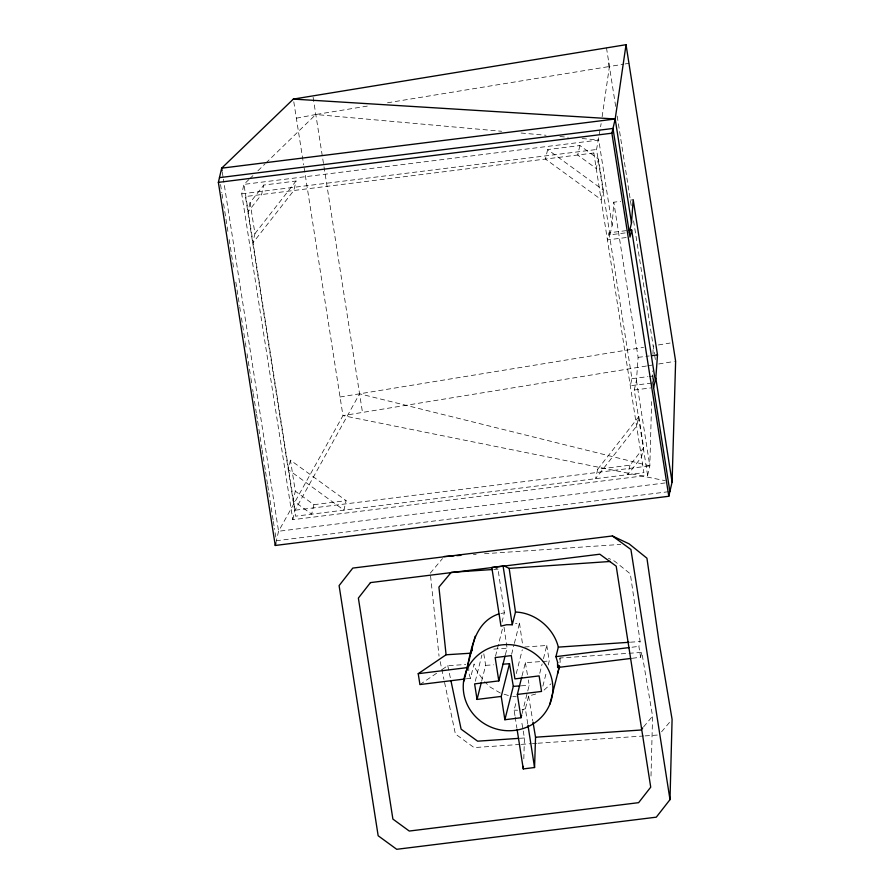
<?xml version="1.0" encoding="UTF-8"?>
<svg xmlns="http://www.w3.org/2000/svg" width="894" height="894" viewBox="0 0 894 894"><rect width="100%" height="100%" fill="white"/><g stroke="black" fill="none" stroke-linecap="round" stroke-linejoin="round"><path stroke-width="0.67" stroke-dasharray="4.47 3.35" d="M651.011 776.048L652.575 716.217L641.814 652.408L560.035 657.995L558.828 662.756M248.934 179.526L243.939 184.376L241.738 193.842L292.796 519.693L647.614 475.34L649.826 465.875L651.625 401.652M652.251 379.313L652.486 370.932M652.955 354.18L653.19 345.799M523.817 758.827L524.409 737.986L521.403 720.139M625.141 232.932L609.931 234.831L612.133 225.366L613.798 202.2L620.727 201.329M647.614 475.34L634.248 389.996L636.45 380.531L638.115 357.365L613.798 202.2M609.931 234.831L596.555 149.499L601.137 123.595M602.131 116.756L609.417 66.502L623.744 64.167M250.085 202.592L247.884 212.057L261.584 194.523L263.786 185.058L296.037 181.024L293.835 190.5L252.745 243.09L254.946 233.625L250.085 202.592L263.786 185.058M290.449 460.164L288.248 469.629L343.922 510.139L346.123 500.662L290.449 460.164L295.311 491.197L293.109 500.662L311.671 514.162L313.872 504.697L295.311 491.197M275.81 543.094L278.57 531.259L342.961 415.621L303.882 166.262M292.796 519.693L295.009 510.217L359.578 393.807L649.826 465.875L636.45 380.531M547.642 149.577L545.429 159.054L601.114 199.552L603.316 190.087L598.455 159.054L579.893 145.543L547.642 149.577L603.316 190.087M579.893 145.543L577.692 155.02L596.253 168.519L598.455 159.054M626.359 230.63L609.082 232.786L607.439 239.894L627.353 237.402M597.728 469.216L595.527 478.692L636.617 426.092L638.819 416.626L597.728 469.216L629.979 465.182L643.68 447.659L638.819 416.626M609.082 232.786L631.946 378.643L630.292 385.75L651.536 383.09M629.979 465.182L627.778 474.658L641.479 457.125L643.68 447.659M466.333 678.814L470.434 678.3L474.055 663.985L475.753 669.271L483.676 680.781M475.284 681.262L481.9 655.067M481.676 681.083L485.654 665.359L483.799 653.827M501.992 622.157L504.35 612.792L498.047 569.143L494.918 567.645M495.499 656.252L502.584 628.214M505.412 654.732L507.066 648.195L503.981 626.873M511.625 654.24L514.016 644.764M514.363 643.412L519.492 623.129L515.514 623.397M516.263 673.595L522.286 649.759M522.04 675.898L525.381 662.655L541.272 661.571M514.955 715.647L514.095 710.182L516.129 702.159M522.018 713.68L529.192 685.273L528.298 679.954M527.728 723.805L525.381 708.786L528.6 696.057L536.691 693.733M539.775 673.26L542.122 663.996M543.451 658.71L546.793 645.49L522.956 647.111M542.87 686.145L546.547 671.606M548.223 664.991L549.218 661.024L546.793 645.49M632.304 658.275L640.596 657.246L638.897 646.373L640.115 641.534L630.337 573.87L614.591 561.175L608.434 558.269M640.596 657.246L641.814 652.408M254.946 233.625L296.037 181.024M430.271 573.188L442.474 558.571M643.635 726.833L652.575 716.217M661.571 731.817L670.332 721.413M249.929 178.554L252.924 175.637M257.919 170.788L264.903 163.993M265.898 163.032L315.805 114.51L369.568 105.727M544.066 690.079L551.017 683.776M419.923 684.558L437.747 672.467M442.206 669.438L447.782 665.661L465.752 664.51M522.062 709.635L525.381 708.786M500.964 613.485L504.35 612.792M296.35 118.198L315.805 114.51L501.668 131.273M625.04 63.955L628.951 63.318M387.493 102.788L609.417 66.502M658.397 344.95L670.109 343.039M340.044 397.003L643.535 347.375M658.71 363.992L674.333 361.444M646.451 366.004L342.961 415.621L665.27 480.693M647.837 365.769L651.972 365.098M630.426 200.111L633.198 199.764M638.115 357.365L649.2 355.968M612.133 225.366L598.756 140.023L243.939 184.376L295.009 510.217L649.826 465.875M241.738 193.842L596.555 149.499M631.946 378.643L647.882 376.653M649.212 376.486L653.19 375.994M634.248 389.996L650.832 387.929M313.872 504.697L346.123 500.662M665.17 482.939L278.57 531.259L223.399 179.18M668.5 491.711L276.369 540.725L274.424 528.354M631.98 647.222L638.897 646.373M473.407 554.481L476.189 554.291M484.526 553.721L620.76 544.412M493.913 569.422L498.047 569.143M493.823 649.1L507.066 648.195M630.415 642.194L640.115 641.534M485.654 665.359L493.6 664.823M542.602 661.471L549.218 661.024M521.247 685.821L529.192 685.273M520.286 738.265L524.409 737.986M519.939 744.445L474.066 747.585L455.381 733.974L444.206 680.725M521.325 744.356L531.058 743.685M532.444 743.596L536.612 743.305M538.009 743.216L643.646 735.986M645.043 735.896L658.945 734.946M514.095 710.182L517.548 710.194M512.776 696.56L516.296 696.75M521.09 133.027L546.055 135.273M559.923 136.525L568.249 137.274M582.117 138.525L598.756 140.023M504.115 694.202L511.603 696.493M500.361 693.062L490.203 687.095L484.604 681.686M470.434 678.3L468.836 672.958L468.735 667.427M447.782 665.661L450.621 679.172M440.183 661.605L443.916 679.362M525.381 662.655L527.404 674.624M528.6 696.057L532.757 720.754M606.501 47.885L615.675 106.475M617.195 116.119L631.443 207.073M633.6 220.852L654.43 353.778M654.643 355.108L655.481 360.427M313.101 97.222L323.784 165.424M324.008 166.798L362.495 412.425M293.791 101.815L303.669 164.887M222.315 172.296L223.176 177.805M220.55 184.522L221.835 192.769M222.058 194.143L222.695 198.278M223.567 203.776L228.305 234.027M229.166 239.536L233.904 269.787M235.848 282.169L239.514 305.547M239.726 306.921L240.587 312.419M241.447 317.929L245.112 341.307M245.325 342.681L246.196 348.179M247.057 353.689L250.722 377.067M250.935 378.441L251.795 383.939M252.656 389.438L253.091 392.198M253.304 393.572L256.321 412.827M256.533 414.201L257.394 419.699M257.617 421.074L258.69 427.947M258.902 429.321L261.92 448.576M262.143 449.961L263.004 455.459M263.216 456.834L264.3 463.707M264.512 465.081L265.373 470.59M265.585 471.965L267.529 484.336M267.742 485.71L268.602 491.219M268.826 492.594L270.971 506.339M271.195 507.725L273.128 520.096M273.352 521.47L274.212 526.979M515.168 717.01L516.866 727.939M519.492 623.129L522.577 644.451M430.562 575.948L439.043 656.151M560.035 657.995L560.192 663.504M608.836 62.792L608.881 70.224M593.817 152.997L245.448 196.546L295.545 516.184L643.904 472.635L593.817 152.997"/><path stroke-width="1.34" d="M669.997 799.638L672.087 719.324L658.912 641.132L646.932 558.202L629.097 543.843L612.379 535.964L352.795 568.081L339.094 585.615L378.162 835.756L396.712 849.3L656.297 817.172L669.997 799.638L630.929 549.497L612.379 535.964M532.992 722.129L535.54 737.215L534.556 767.521L523.269 768.918L517.078 729.303M672.098 482.067L675.629 361.232L626.035 44.7L293.355 99.089L221.667 168.173L218.371 182.376L275.263 545.463L668.79 496.271L672.098 482.067L655.805 378.117L657.503 354.929L633.198 199.764L631.488 222.941L629.287 232.418M523.269 768.918L523.403 766.393M668.79 496.271L611.887 133.195L615.195 118.991L626.035 44.7M275.263 545.463L275.81 543.094M629.007 230.306L631.667 229.97L630.013 237.066L612.993 128.457L219.466 177.638M653.592 387.583L655.805 378.117M463.528 681.91C471.06 658.263 470.278 623.599 498.718 613.943M466.344 671.048L475.139 636.249M502.864 664.186L509.491 663.739L501.232 696.426L477.05 699.421L481.352 682.39M512.262 624.761L515.48 612.044L509.167 568.383L504.015 565.902L491.801 567.433L500.975 626.158L506.507 624.75L512.262 624.761L503.087 566.036M477.05 699.421L474.613 683.888L498.807 680.893L505.076 656.04M521.671 715.032L520.99 717.737L504.864 719.737L513.301 686.357L509.491 663.739M520.99 717.737L517.358 694.437L521.705 677.216M630.918 658.442L557.621 667.516L557.521 661.985L555.923 656.643L558.337 647.122C553.632 627.979 535.249 612.669 515.48 612.044M557.621 667.516L558.225 665.136M549.81 704.271A44.957 42.957 14.2 0 0 501.4 644.932A44.957 42.957 14.2 0 0 473.015 713.781A44.957 42.957 14.2 0 0 549.81 704.271L559.532 666.108M557.51 673.808L559.521 666.075M642.741 727.895L640.953 730.018L535.54 737.215M464.969 678.982L419.923 684.558L418.224 673.685L446.084 654.777L470.97 653.19M651.961 355.622L657.503 354.929M631.488 222.941L615.195 118.991L221.667 168.173L222.103 170.922M218.371 182.376L611.887 133.195M418.224 673.685L467.372 667.594M555.923 656.643L629.22 647.569M517.358 694.437L541.54 691.442L539.116 675.898L514.922 678.892L511.29 655.593L495.164 657.582L498.807 680.893M444.217 556.481L453.951 555.811M456.733 555.621L460.902 555.342M492.538 569.523L451.246 572.339L438.92 587.101L446.084 654.777M509.167 568.383L610.423 561.466M558.337 647.122L629.03 642.294M513.301 686.357L519.928 685.91M518.911 738.355L477.619 741.182L461.103 729.158L450.9 680.524M293.355 99.089L615.195 118.991M631.667 229.97L654.52 375.826L652.866 382.923L669.885 491.544M527.941 725.179L534.556 767.521M501.232 696.426L504.864 719.737M472.3 647.155L472.334 650.72M370.474 582.597L358.371 598.086L392.891 819.083L409.273 831.051L638.618 802.667L650.72 787.178L616.201 566.17L599.818 554.213L370.474 582.597"/></g></svg>
